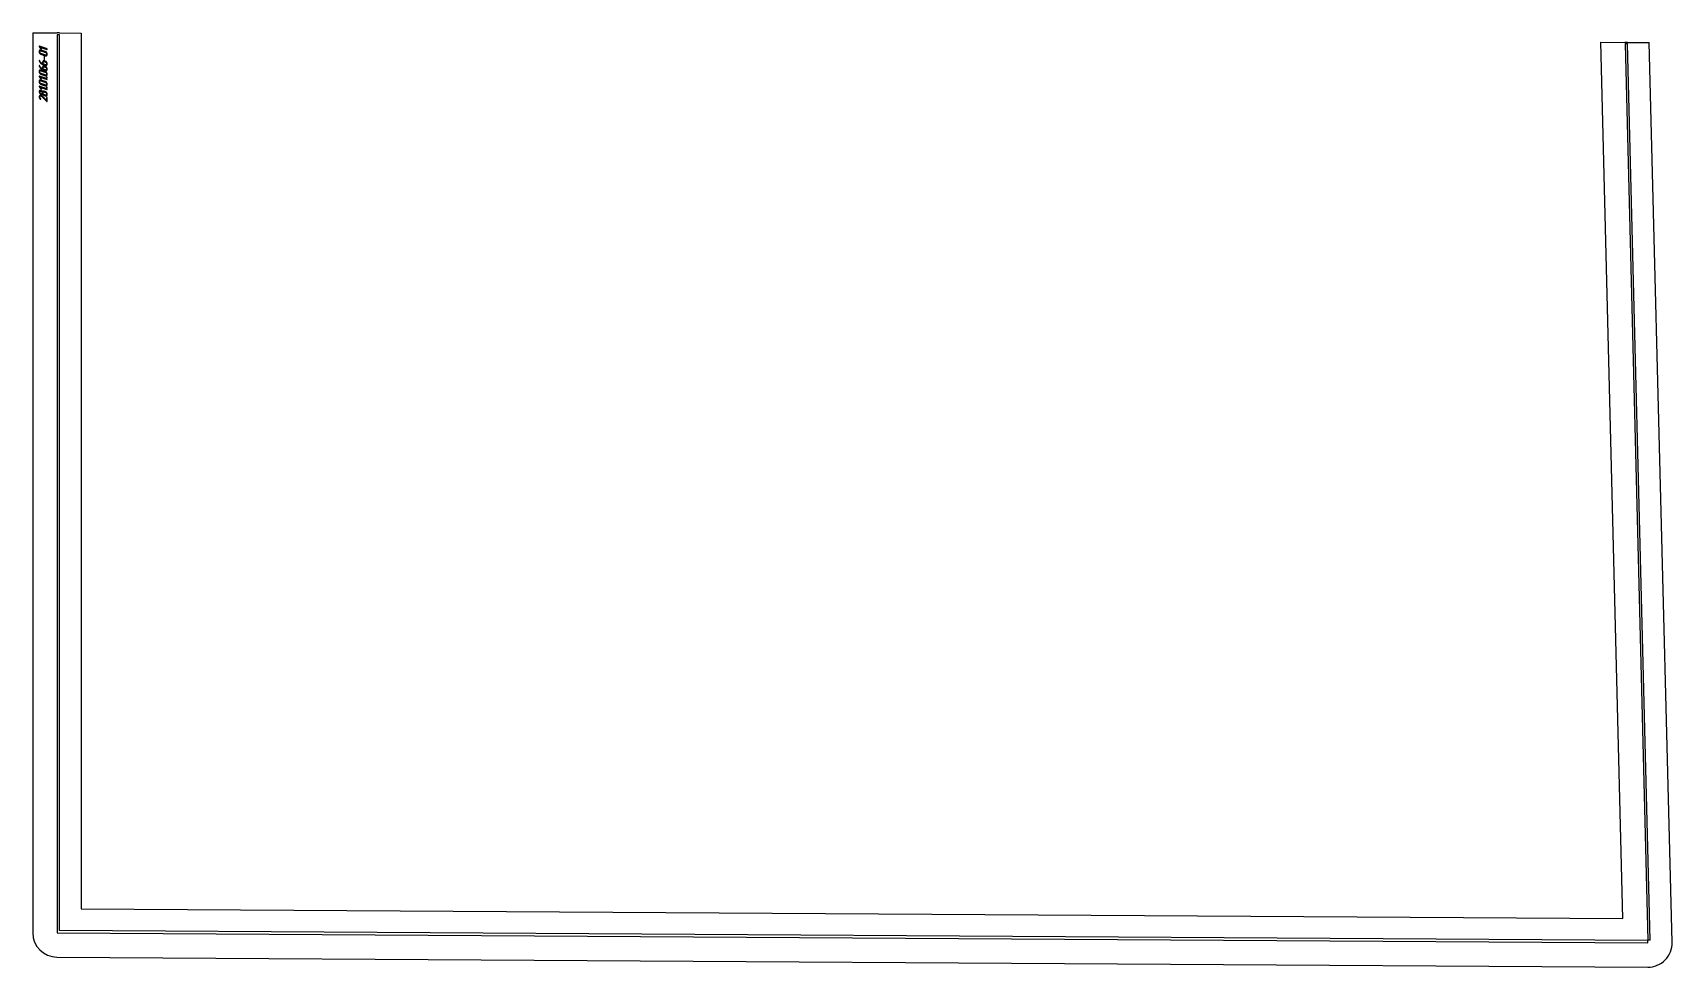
# Model space of a CAD drawing. Header units: millimetres. Extents: x 60 to 2085, y -1093 to 62.
import ezdxf

# ---------------------------------------------------------------- set-up
doc = ezdxf.new("R2010")
doc.units = ezdxf.units.MM
doc.linetypes.add('K5LT_BASIC', pattern=[0])
doc.layers.add('Engraving', color=7, linetype='Continuous')

msp = doc.modelspace()

# ---------------------------------------------------------------- linework, layer by layer
at = {"color": 143, "linetype": 'K5LT_BASIC', "lineweight": 25, "true_color": 0x33acca}
for p, q in [((59.9, 61.7), (59.9, -1050.2)), ((59.9, 61.7), (89.9, 61.5)), ((92.9, 61.5), (89.9, 61.5)), ((92.9, 61.5), (119.9, 61.4)), ((119.9, 61.4), (119.9, -1020.4)), ((2024.4, -1032.5), (1996.9, 50.1)), ((1996.9, 50.1), (2026.9, 49.9)), ((2029.9, 49.9), (2026.9, 49.9)), ((2029.9, 49.9), (2056.9, 49.7)), ((2085.2, -1061.9), (2056.9, 49.7)), ((119.9, -1020.4), (2024.4, -1032.5)), ((89.7, -1080.2), (2055, -1092.6))]:
    msp.add_line(p, q, dxfattribs=at)
for centre, start, end in [((89.9, -1050.2), 180, 269.6374), ((2055.2, -1062.6), 269.6374, 1.4574)]:
    msp.add_arc(centre, 30, start, end, dxfattribs=at)
at = {"layer": 'Engraving', "color": 143, "linetype": 'K5LT_BASIC', "lineweight": 25, "true_color": 0x33acca}
for p, q in [((89.9, 59.1), (89.9, -1050.2)), ((92.9, 59.1), (89.9, 59.1)), ((92.9, -1047.2), (92.9, 59.1)), ((2027, 47.9), (2055.1, -1059.3)), ((2030, 47.9), (2027, 47.9)), ((2058.1, -1059.2), (2030, 47.9)), ((89.9, -1050.2), (2055.2, -1062.6)), ((2055.2, -1059.6), (92.9, -1047.2)), ((2058.1, -1059.2), (2055.1, -1059.3)), ((2055.2, -1062.6), (2055.2, -1059.6))]:
    msp.add_line(p, q, dxfattribs=at)
for points, knots in [([(77.4, 41.9), (77.6, 41.9), (77.7, 41.7), (77.7, 41.6), (77.7, 41.4), (77.7, 41.4), (77.7, 41.2), (77.6, 41.1), (77.4, 41.2), (73.2, 42.6), (69, 44), (69.8, 43), (70.5, 42), (70.6, 41.9), (70.6, 41.7), (70.6, 41.6), (70.5, 41.5), (70.4, 41.4), (70.3, 41.5), (70.2, 41.5), (70, 41.7), (69, 43.1), (67.9, 44.5), (67.8, 44.7), (67.8, 44.8), (67.8, 44.9), (67.9, 45), (68, 45.1), (68.1, 45.1), (72.8, 43.5), (77.4, 41.9)], [0, 0, 0, 0.181151, 0.181151, 0.343934, 0.343934, 0.472146, 0.472146, 0.625059, 0.625059, 5.39951, 5.39951, 6.773407, 6.773407, 6.936544, 6.936544, 7.074093, 7.074093, 7.217588, 7.217588, 7.383484, 7.383484, 9.302301, 9.302301, 9.462957, 9.462957, 9.596849, 9.596849, 9.739807, 9.739807, 15, 15, 15]), ([(75.6, 38.3), (76.5, 38), (77.1, 37.2), (77.7, 36.3), (77.7, 35.4), (77.7, 35.1), (77.7, 34.7), (77.7, 33.9), (77.1, 33.5), (76.5, 33), (75.6, 33.3), (72.8, 34.3), (69.9, 35.3), (69.1, 35.5), (68.4, 36.4), (67.8, 37.2), (67.8, 38.1), (67.8, 38.5), (67.8, 38.8), (67.8, 39.7), (68.4, 40.1), (69, 40.5), (69.9, 40.2), (72.8, 39.3), (75.6, 38.3)], [0, 0, 0, 0.846521, 0.846521, 1.674424, 1.674424, 1.989042, 1.989042, 2.637777, 2.637777, 3.338641, 3.338641, 5.996422, 5.996422, 6.83575, 6.83575, 7.667338, 7.667338, 7.981955, 7.981955, 8.645972, 8.645972, 9.342219, 9.342219, 12, 12, 12]), ([(72.4, 22.5), (71, 23), (69.7, 24.2), (68.4, 25.5), (67.8, 27.1), (67.8, 27.2), (67.8, 27.3), (67.8, 27.4), (67.9, 27.5), (68, 27.5), (68.2, 27.5), (68.3, 27.5), (68.3, 27.4), (68.4, 27.3), (68.5, 27.2), (68.5, 27.1), (68.5, 27), (68.6, 26.9), (68.6, 26.8), (68.7, 26.7), (68.8, 26.5), (68.9, 26.1), (69.1, 25.8), (69.5, 25.3), (70.1, 24.6), (70.5, 24.2), (71.1, 23.9), (71.6, 23.5), (72.1, 23.3), (72.1, 24.4), (72.1, 25.5), (72.1, 26.4), (72.7, 26.8), (73.3, 27.2), (74.2, 26.9), (74.9, 26.6), (75.6, 26.4), (76.5, 26.1), (77.1, 25.3), (77.7, 24.4), (77.7, 23.5), (77.7, 23.2), (77.7, 22.8), (77.7, 22), (77.1, 21.6), (76.5, 21.1), (75.6, 21.4), (74, 22), (72.4, 22.5)], [0, 0, 0, 2.498316, 2.498316, 5.262484, 5.262484, 5.387819, 5.387819, 5.576565, 5.576565, 5.780812, 5.780812, 5.94013, 5.94013, 6.158112, 6.158112, 6.282716, 6.282716, 6.433855, 6.433855, 6.733626, 6.733626, 7.321232, 7.321232, 8.511503, 8.511503, 9.467261, 9.467261, 10.342598, 10.342598, 11.992145, 11.992145, 13.165958, 13.165958, 14.387907, 14.387907, 15.553255, 15.553255, 17.042108, 17.042108, 18.487785, 18.487785, 19.039603, 19.039603, 20.17753, 20.17753, 21.406839, 21.406839, 24, 24, 24]), ([(72.4, 16.1), (71, 16.6), (69.7, 17.8), (68.4, 19.1), (67.8, 20.8), (67.8, 20.9), (67.8, 20.9), (67.8, 21.1), (67.9, 21.1), (68, 21.2), (68.2, 21.2), (68.3, 21.1), (68.3, 21), (68.4, 21), (68.5, 20.8), (68.5, 20.7), (68.5, 20.7), (68.6, 20.6), (68.6, 20.5), (68.7, 20.3), (68.8, 20.1), (68.9, 19.8), (69.1, 19.5), (69.5, 18.9), (70.1, 18.3), (70.5, 17.9), (71.1, 17.5), (71.6, 17.1), (72.1, 17), (72.1, 18), (72.1, 19.1), (72.1, 20), (72.7, 20.4), (73.3, 20.8), (74.2, 20.5), (74.9, 20.3), (75.6, 20), (76.5, 19.7), (77.1, 18.9), (77.7, 18.1), (77.7, 17.2), (77.7, 16.8), (77.7, 16.5), (77.7, 15.7), (77.1, 15.2), (76.5, 14.8), (75.6, 15.1), (74, 15.6), (72.4, 16.1)], [0, 0, 0, 2.498316, 2.498316, 5.262484, 5.262484, 5.387819, 5.387819, 5.576565, 5.576565, 5.780812, 5.780812, 5.94013, 5.94013, 6.158112, 6.158112, 6.282716, 6.282716, 6.433855, 6.433855, 6.733626, 6.733626, 7.321232, 7.321232, 8.511503, 8.511503, 9.467261, 9.467261, 10.342598, 10.342598, 11.992145, 11.992145, 13.165958, 13.165958, 14.387907, 14.387907, 15.553255, 15.553255, 17.042108, 17.042108, 18.487785, 18.487785, 19.039603, 19.039603, 20.17753, 20.17753, 21.406839, 21.406839, 24, 24, 24]), ([(75.6, 37.6), (72.8, 38.6), (69.9, 39.5), (69.3, 39.7), (68.9, 39.4), (68.5, 39.2), (68.5, 38.6), (68.5, 38.2), (68.5, 37.9), (68.5, 37.3), (68.9, 36.7), (69.3, 36.2), (69.9, 36), (72.8, 35), (75.6, 34), (76.2, 33.8), (76.6, 34.1), (77, 34.4), (77, 35), (77, 35.3), (77, 35.7), (77, 36.3), (76.6, 36.8), (76.2, 37.4), (75.6, 37.6)], [0, 0, 0, 3.194824, 3.194824, 3.749556, 3.749556, 4.284872, 4.284872, 4.662943, 4.662943, 5.32312, 5.32312, 6.003067, 6.003067, 9.197891, 9.197891, 9.751896, 9.751896, 10.278148, 10.278148, 10.656218, 10.656218, 11.310094, 11.310094, 12, 12, 12]), ([(72.8, 23.1), (74.2, 22.6), (75.6, 22.1), (76.2, 21.9), (76.6, 22.2), (77, 22.5), (77, 23.1), (77, 23.4), (77, 23.8), (77, 24.4), (76.6, 24.9), (76.2, 25.5), (75.6, 25.7), (74.9, 25.9), (74.2, 26.2), (73.6, 26.4), (73.2, 26.1), (72.8, 25.8), (72.8, 25.2), (72.8, 24.2), (72.8, 23.1)], [0, 0, 0, 2.151609, 2.151609, 2.897861, 2.897861, 3.606926, 3.606926, 4.116362, 4.116362, 5.006613, 5.006613, 5.923599, 5.923599, 6.999394, 6.999394, 7.74769, 7.74769, 8.471721, 8.471721, 10, 10, 10]), ([(74.5, 32.4), (74.5, 30.3), (74.5, 28.1), (74.5, 28), (74.4, 27.9), (74.3, 27.8), (74.2, 27.9), (74.1, 27.9), (74, 28.1), (73.8, 28.2), (73.8, 28.4), (73.8, 30.5), (73.8, 32.6), (73.8, 32.8), (73.9, 32.8), (74.1, 32.9), (74.2, 32.9), (74.3, 32.8), (74.4, 32.7), (74.5, 32.6), (74.5, 32.4)], [0, 0, 0, 3.94619, 3.94619, 4.18756, 4.18756, 4.430856, 4.430856, 4.683549, 4.683549, 5.009861, 5.009861, 8.956051, 8.956051, 9.181245, 9.181245, 9.415662, 9.415662, 9.694987, 9.694987, 10, 10, 10]), ([(75.6, 13.7), (76.5, 13.4), (77.1, 12.6), (77.7, 11.7), (77.7, 10.8), (77.7, 10.5), (77.7, 10.1), (77.7, 9.3), (77.1, 8.9), (76.5, 8.4), (75.6, 8.7), (72.8, 9.7), (69.9, 10.6), (69.1, 10.9), (68.4, 11.8), (67.8, 12.6), (67.8, 13.5), (67.8, 13.9), (67.8, 14.2), (67.8, 15.1), (68.4, 15.5), (69, 15.9), (69.9, 15.6), (72.8, 14.7), (75.6, 13.7)], [0, 0, 0, 0.846521, 0.846521, 1.674424, 1.674424, 1.989042, 1.989042, 2.637777, 2.637777, 3.338641, 3.338641, 5.996422, 5.996422, 6.83575, 6.83575, 7.667338, 7.667338, 7.981955, 7.981955, 8.645972, 8.645972, 9.342219, 9.342219, 12, 12, 12]), ([(77.4, 4.9), (77.6, 4.8), (77.7, 4.7), (77.7, 4.6), (77.7, 4.4), (77.7, 4.3), (77.7, 4.2), (77.6, 4.1), (77.4, 4.2), (73.2, 5.6), (69, 7), (69.8, 6), (70.5, 5), (70.6, 4.8), (70.6, 4.7), (70.6, 4.5), (70.5, 4.5), (70.4, 4.4), (70.3, 4.5), (70.2, 4.5), (70, 4.6), (69, 6.1), (67.9, 7.5), (67.8, 7.6), (67.8, 7.8), (67.8, 7.9), (67.9, 8), (68, 8.1), (68.1, 8), (72.8, 6.4), (77.4, 4.9)], [0, 0, 0, 0.181151, 0.181151, 0.343934, 0.343934, 0.472146, 0.472146, 0.625059, 0.625059, 5.39951, 5.39951, 6.773407, 6.773407, 6.936544, 6.936544, 7.074093, 7.074093, 7.217588, 7.217588, 7.383484, 7.383484, 9.302301, 9.302301, 9.462957, 9.462957, 9.596849, 9.596849, 9.739807, 9.739807, 15, 15, 15]), ([(75.6, 1.3), (76.5, 1), (77.1, 0.1), (77.7, -0.7), (77.7, -1.6), (77.7, -2), (77.7, -2.3), (77.7, -3.1), (77.1, -3.6), (76.5, -4), (75.6, -3.7), (72.8, -2.8), (69.9, -1.8), (69.1, -1.5), (68.4, -0.7), (67.8, 0.2), (67.8, 1.1), (67.8, 1.4), (67.8, 1.8), (67.8, 2.7), (68.4, 3.1), (69, 3.5), (69.9, 3.2), (72.8, 2.2), (75.6, 1.3)], [0, 0, 0, 0.846521, 0.846521, 1.674424, 1.674424, 1.989042, 1.989042, 2.637777, 2.637777, 3.338641, 3.338641, 5.996422, 5.996422, 6.83575, 6.83575, 7.667338, 7.667338, 7.981955, 7.981955, 8.645972, 8.645972, 9.342219, 9.342219, 12, 12, 12]), ([(75.6, 13), (72.8, 14), (69.9, 14.9), (69.3, 15.1), (68.9, 14.8), (68.5, 14.6), (68.5, 14), (68.5, 13.6), (68.5, 13.3), (68.5, 12.7), (68.9, 12.1), (69.3, 11.6), (69.9, 11.4), (72.8, 10.4), (75.6, 9.4), (76.2, 9.2), (76.6, 9.5), (77, 9.8), (77, 10.4), (77, 10.7), (77, 11.1), (77, 11.7), (76.6, 12.2), (76.2, 12.8), (75.6, 13)], [0, 0, 0, 3.194824, 3.194824, 3.749556, 3.749556, 4.284872, 4.284872, 4.662943, 4.662943, 5.32312, 5.32312, 6.003067, 6.003067, 9.197891, 9.197891, 9.751896, 9.751896, 10.278148, 10.278148, 10.656218, 10.656218, 11.310094, 11.310094, 12, 12, 12]), ([(75.6, 0.6), (72.8, 1.5), (69.9, 2.5), (69.3, 2.7), (68.9, 2.4), (68.5, 2.1), (68.5, 1.5), (68.5, 1.2), (68.5, 0.8), (68.5, 0.2), (68.9, -0.3), (69.3, -0.9), (69.9, -1.1), (72.8, -2), (75.6, -3), (76.2, -3.2), (76.6, -2.9), (77, -2.6), (77, -2.1), (77, -1.7), (77, -1.4), (77, -0.8), (76.6, -0.2), (76.2, 0.3), (75.6, 0.6)], [0, 0, 0, 3.194824, 3.194824, 3.749556, 3.749556, 4.284872, 4.284872, 4.662943, 4.662943, 5.32312, 5.32312, 6.003067, 6.003067, 9.197891, 9.197891, 9.751896, 9.751896, 10.278148, 10.278148, 10.656218, 10.656218, 11.310094, 11.310094, 12, 12, 12]), ([(72.8, 16.7), (74.2, 16.3), (75.6, 15.8), (76.2, 15.6), (76.6, 15.9), (77, 16.2), (77, 16.7), (77, 17.1), (77, 17.4), (77, 18), (76.6, 18.6), (76.2, 19.1), (75.6, 19.3), (74.9, 19.6), (74.2, 19.8), (73.6, 20), (73.2, 19.7), (72.8, 19.5), (72.8, 18.9), (72.8, 17.8), (72.8, 16.7)], [0, 0, 0, 2.151609, 2.151609, 2.897861, 2.897861, 3.606926, 3.606926, 4.116362, 4.116362, 5.006613, 5.006613, 5.923599, 5.923599, 6.999394, 6.999394, 7.74769, 7.74769, 8.471721, 8.471721, 10, 10, 10]), ([(76.7, 6.7), (76.7, 6.9), (76.8, 7), (77, 7.1), (77.2, 7), (77.4, 7), (77.6, 6.8), (77.7, 6.6), (77.7, 6.3), (77.7, 6.1), (77.6, 6), (77.4, 5.9), (77.2, 6), (77.1, 6), (76.9, 6.2), (76.7, 6.4), (76.7, 6.7)], [0, 0, 0, 0.855828, 0.855828, 1.74556, 1.74556, 2.805969, 2.805969, 3.96496, 3.96496, 4.876932, 4.876932, 5.801755, 5.801755, 6.76801, 6.76801, 8, 8, 8]), ([(77.4, -7.6), (77.6, -7.6), (77.7, -7.8), (77.7, -7.9), (77.7, -8), (77.7, -8.1), (77.7, -8.3), (77.6, -8.3), (77.4, -8.3), (73.2, -6.9), (69, -5.4), (69.8, -6.4), (70.5, -7.5), (70.6, -7.6), (70.6, -7.7), (70.6, -7.9), (70.5, -8), (70.4, -8), (70.3, -8), (70.2, -8), (70, -7.8), (69, -6.4), (67.9, -4.9), (67.8, -4.8), (67.8, -4.7), (67.8, -4.5), (67.9, -4.5), (68, -4.4), (68.1, -4.4), (72.8, -6), (77.4, -7.6)], [0, 0, 0, 0.181151, 0.181151, 0.343934, 0.343934, 0.472146, 0.472146, 0.625059, 0.625059, 5.39951, 5.39951, 6.773407, 6.773407, 6.936544, 6.936544, 7.074093, 7.074093, 7.217588, 7.217588, 7.383484, 7.383484, 9.302301, 9.302301, 9.462957, 9.462957, 9.596849, 9.596849, 9.739807, 9.739807, 15, 15, 15]), ([(75.6, -11.2), (76.5, -11.5), (77.1, -12.3), (77.7, -13.1), (77.7, -14), (77.7, -14.4), (77.7, -14.7), (77.7, -15.6), (77.1, -16), (76.5, -16.5), (75.6, -16.2), (74.9, -15.9), (74.2, -15.7), (73.6, -15.5), (73.1, -15), (72.6, -14.6), (72.3, -13.9), (72, -14.1), (71.6, -14.2), (71.1, -14.3), (70.6, -14.1), (70.3, -14), (69.9, -13.9), (69.1, -13.6), (68.4, -12.7), (68.1, -12.3), (67.9, -11.9), (67.9, -11.7), (67.8, -11.5), (67.8, -11.4), (67.8, -11.2), (67.8, -11.1), (67.8, -11), (67.8, -10.1), (68.4, -9.7), (68.7, -9.5), (69.1, -9.5), (69.3, -9.5), (69.5, -9.5), (69.6, -9.5), (69.7, -9.5), (69.8, -9.6), (69.9, -9.6), (70.3, -9.7), (70.6, -9.8), (71.2, -10), (71.6, -10.4), (72, -10.7), (72.3, -11.2), (72.5, -10.8), (73.1, -10.6), (73.6, -10.5), (74.2, -10.7), (74.9, -10.9), (75.6, -11.2)], [0, 0, 0, 1.873598, 1.873598, 3.69261, 3.69261, 4.386884, 4.386884, 5.818535, 5.818535, 7.364988, 7.364988, 8.831065, 8.831065, 10.043454, 10.043454, 11.431214, 11.431214, 12.22177, 12.22177, 13.14885, 13.14885, 13.899491, 13.899491, 15.762312, 15.762312, 16.708293, 16.708293, 17.125443, 17.125443, 17.362221, 17.362221, 17.577677, 17.577677, 19.055802, 19.055802, 19.771228, 19.771228, 20.139764, 20.139764, 20.365597, 20.365597, 20.592941, 20.592941, 21.340886, 21.340886, 22.373032, 22.373032, 23.469845, 23.469845, 24.415003, 24.415003, 25.533412, 25.533412, 27, 27, 27]), ([(77.7, -18.6), (77.7, -20.7), (77.7, -22.9), (77.7, -23), (77.6, -23.1), (77.5, -23.1), (77.4, -23.1), (77.3, -23.1), (77.2, -23), (74.2, -20), (71.3, -17.1), (71.1, -17), (71, -16.8), (70.9, -16.7), (70.8, -16.6), (70.5, -16.5), (70.2, -16.4), (69.5, -16.1), (69, -16.5), (68.8, -16.7), (68.6, -17), (68.5, -17.3), (68.5, -17.7), (68.5, -18.2), (68.8, -18.7), (69.1, -19.2), (69.7, -19.7), (69.8, -19.8), (69.9, -19.9), (69.9, -20), (69.9, -20.1), (69.9, -20.2), (69.9, -20.3), (69.8, -20.4), (69.6, -20.3), (69.5, -20.3), (69.5, -20.3), (68.6, -19.7), (68.2, -18.9), (67.8, -18.2), (67.8, -17.5), (67.8, -16.5), (68.5, -15.9), (69.2, -15.3), (70.2, -15.6), (70.6, -15.8), (70.9, -16), (71.2, -16.2), (71.7, -16.6), (74.4, -19.3), (77, -22), (77, -20.2), (77, -18.4), (77, -18.3), (77.1, -18.2), (77.3, -18.1), (77.4, -18.1), (77.5, -18.2), (77.6, -18.3), (77.7, -18.5), (77.7, -18.6)], [0, 0, 0, 3.047826, 3.047826, 3.226196, 3.226196, 3.425035, 3.425035, 3.570989, 3.570989, 9.561221, 9.561221, 9.825724, 9.825724, 10.050668, 10.050668, 10.473601, 10.473601, 11.396415, 11.396415, 11.832946, 11.832946, 12.317549, 12.317549, 13.072233, 13.072233, 14.062635, 14.062635, 14.240973, 14.240973, 14.40613, 14.40613, 14.588981, 14.588981, 14.779051, 14.779051, 14.881829, 14.881829, 16.249197, 16.249197, 17.325971, 17.325971, 18.610175, 18.610175, 19.935785, 19.935785, 20.483021, 20.483021, 21.195978, 21.195978, 26.62229, 26.62229, 29.191003, 29.191003, 29.365522, 29.365522, 29.547183, 29.547183, 29.763638, 29.763638, 30, 30, 30]), ([(70.6, -10.6), (70.3, -10.4), (69.9, -10.3), (69.3, -10.1), (68.9, -10.4), (68.5, -10.7), (68.5, -11.2), (68.5, -11.8), (68.9, -12.4), (69.3, -13), (69.9, -13.2), (70.3, -13.3), (70.6, -13.4), (71.2, -13.6), (71.6, -13.3), (72.1, -13.1), (72.1, -12.5), (72.1, -11.9), (71.6, -11.3), (71.2, -10.8), (70.6, -10.6)], [0, 0, 0, 0.718951, 0.718951, 1.697337, 1.697337, 2.634709, 2.634709, 3.797866, 3.797866, 5.000561, 5.000561, 5.719512, 5.719512, 6.697901, 6.697901, 7.635273, 7.635273, 8.789173, 8.789173, 10, 10, 10]), ([(75.6, -11.9), (74.9, -11.7), (74.2, -11.4), (73.6, -11.2), (73.2, -11.5), (72.8, -11.7), (72.8, -12.3), (72.8, -12.7), (72.8, -13.1), (72.8, -13.6), (73.2, -14.2), (73.6, -14.8), (74.2, -15), (74.9, -15.2), (75.6, -15.4), (76.2, -15.6), (76.6, -15.4), (77, -15.1), (77, -14.5), (77, -14.2), (77, -13.8), (77, -13.2), (76.6, -12.6), (76.2, -12.1), (75.6, -11.9)], [0, 0, 0, 1.329406, 1.329406, 2.254108, 2.254108, 3.148824, 3.148824, 3.778355, 3.778355, 4.877538, 4.877538, 6.009386, 6.009386, 7.338792, 7.338792, 8.260968, 8.260968, 9.137189, 9.137189, 9.766721, 9.766721, 10.866842, 10.866842, 12, 12, 12]), ([(76.7, -5.8), (76.7, -5.6), (76.8, -5.5), (77, -5.3), (77.2, -5.4), (77.4, -5.5), (77.6, -5.7), (77.7, -5.9), (77.7, -6.1), (77.7, -6.4), (77.6, -6.5), (77.4, -6.5), (77.2, -6.5), (77.1, -6.4), (76.9, -6.2), (76.7, -6), (76.7, -5.8)], [0, 0, 0, 0.855828, 0.855828, 1.74556, 1.74556, 2.805969, 2.805969, 3.96496, 3.96496, 4.876932, 4.876932, 5.801755, 5.801755, 6.76801, 6.76801, 8, 8, 8])]:
    msp.add_open_spline(points, degree=2, knots=knots, dxfattribs=at)

doc.saveas('drawing.dxf')
